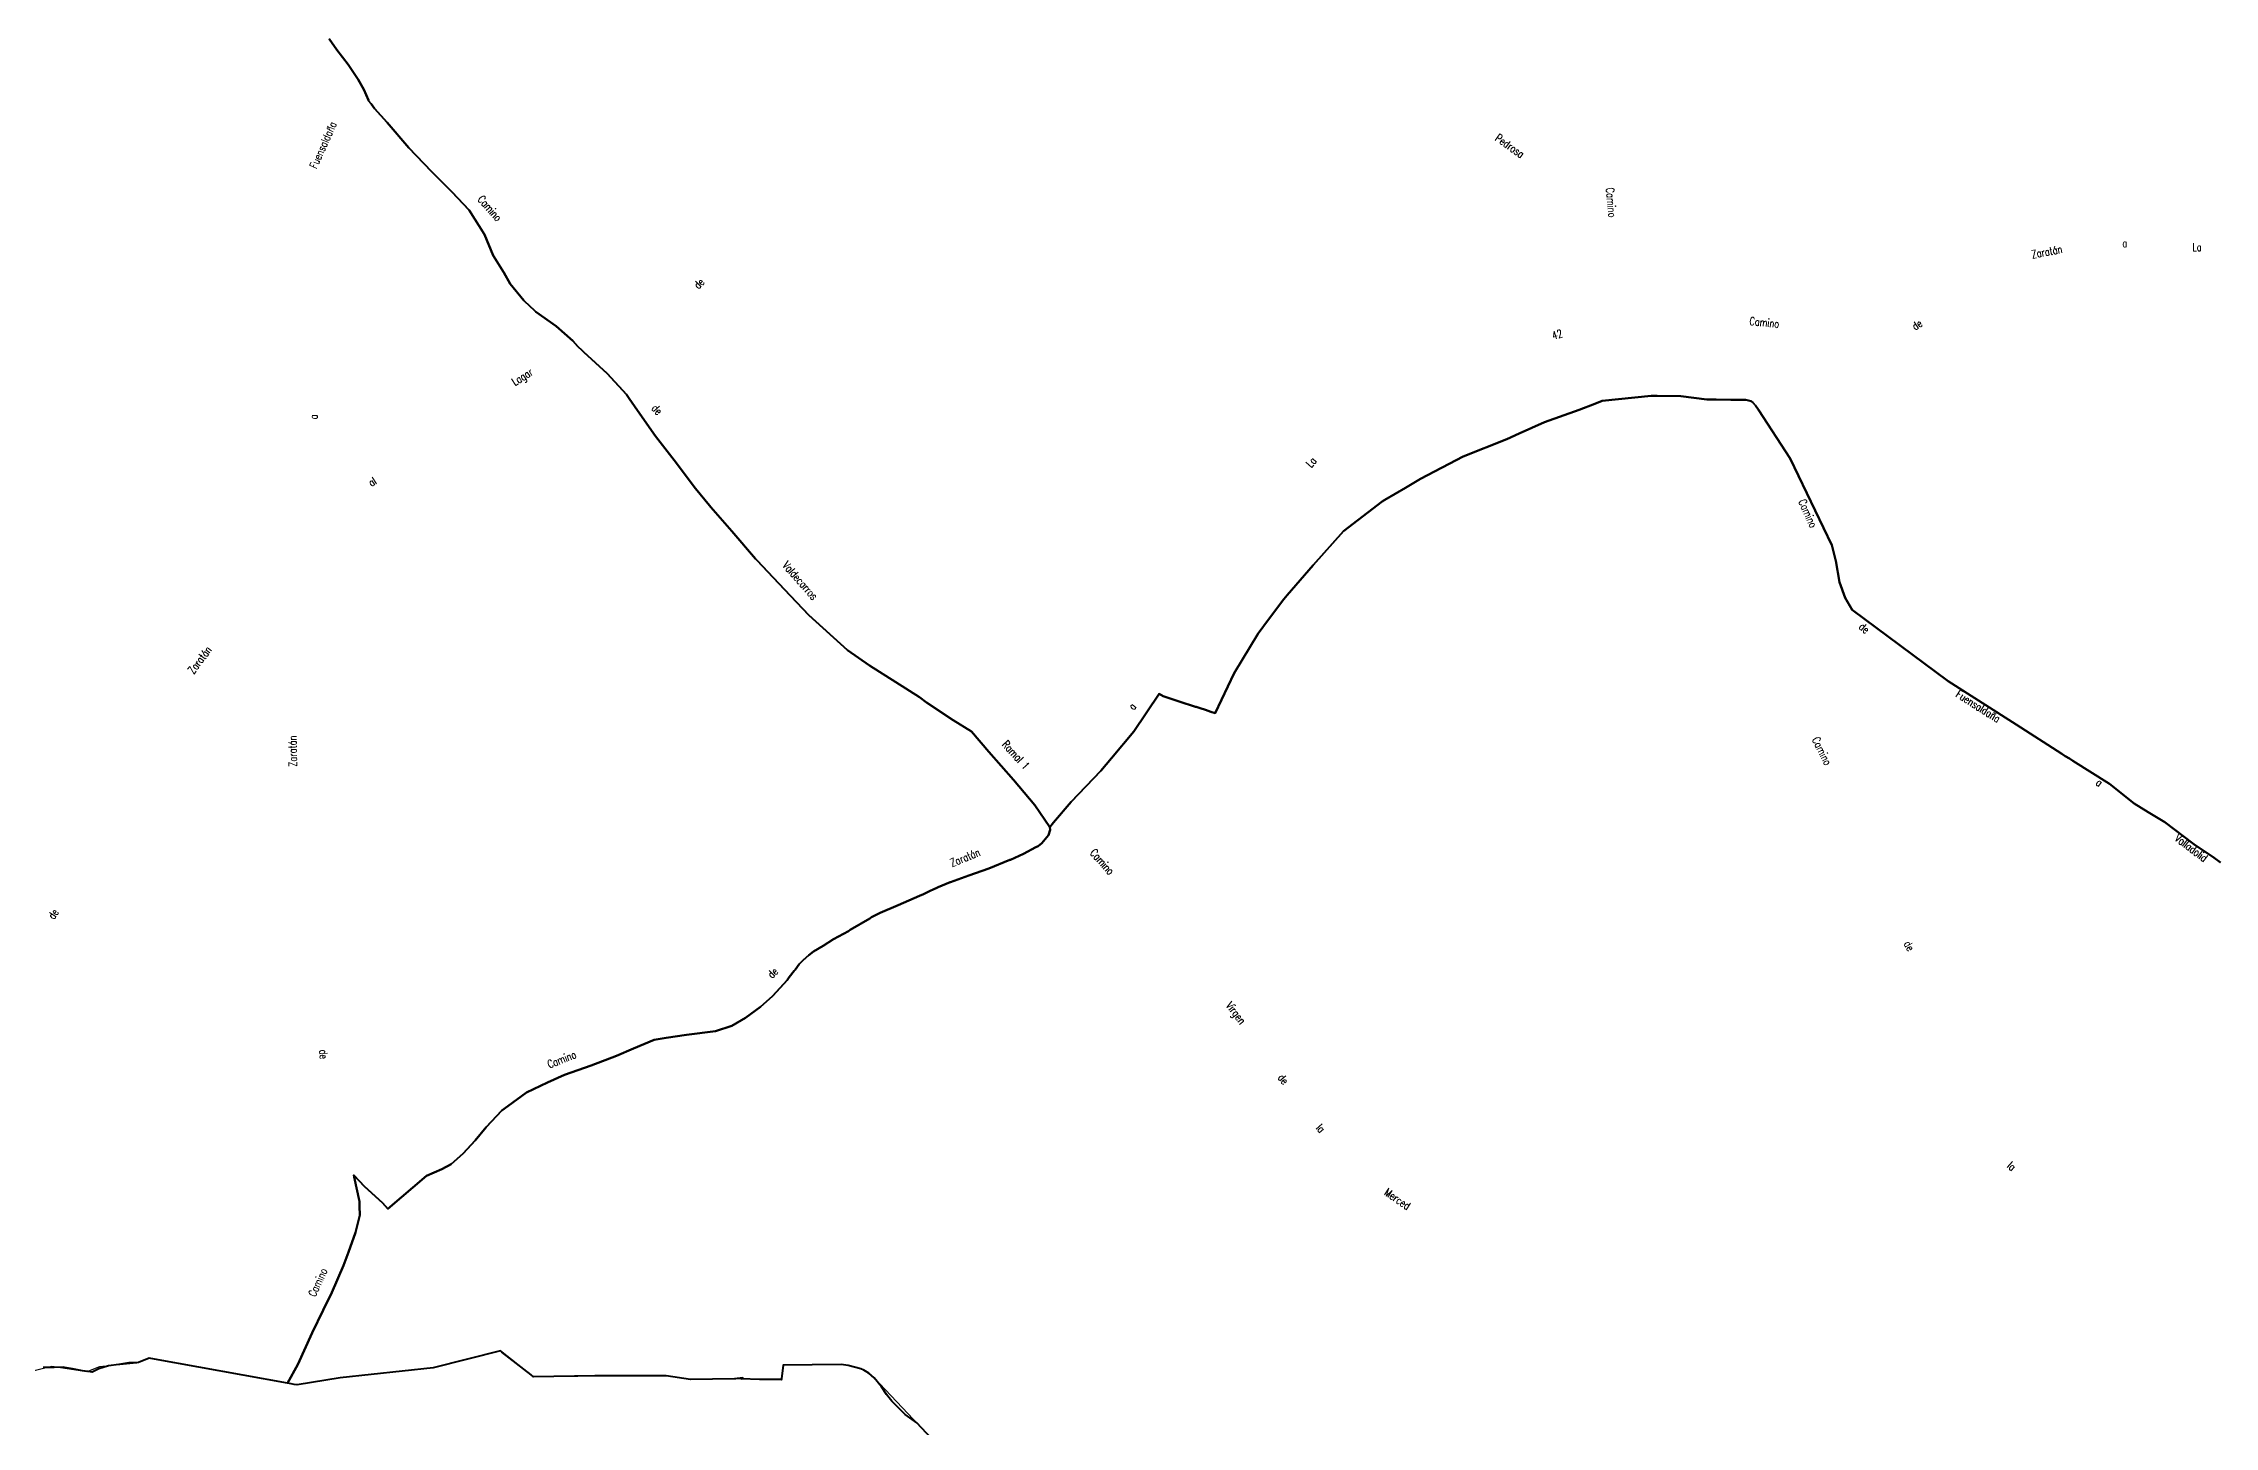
# Model space of a CAD drawing. Header units: metres. Extents: x 339638 to 364279, y 4598373 to 4630956.
# Drawn here: x 351925 to 354638, y 4614021 to 4615748 of the extents above; entities that cross this region are included whole.
import ezdxf
from ezdxf.enums import TextEntityAlignment as Align

# ---------------------------------------------------------------- set-up
doc = ezdxf.new("R2010")
doc.units = ezdxf.units.M
for name, color, linetype, lineweight in [('caminos', 1, 'Continuous', 0), ('poligonos_rusticos', 42, 'Continuous', 40), ('termino', 6, 'Continuous', 25)]:
    doc.layers.add(name, color=color, linetype=linetype, lineweight=lineweight)
doc.styles.add('caminos', font='simplex.shx', dxfattribs={"width": 0.75})

msp = doc.modelspace()

# ---------------------------------------------------------------- linework, layer by layer
at = {"layer": 'poligonos_rusticos'}
for points in [[(352281.9, 4615754.4), (352291.6, 4615740.3), (352305.6, 4615722.3), (352318, 4615703.3), (352325, 4615690.9), (352330.9, 4615677.7), (352331.2, 4615677), (352334.3, 4615673), (352338.7, 4615667.4), (352354.3, 4615649.9), (352381.5, 4615617.9), (352409.7, 4615588.4), (352435.2, 4615563.2), (352456.6, 4615540.1), (352476.1, 4615509.7), (352486.7, 4615483.8), (352500.3, 4615462.4), (352507.9, 4615448.1), (352525, 4615427.5), (352526.1, 4615426.5), (352538.4, 4615415), (352540.2, 4615413.4), (352565.4, 4615395.5), (352586.3, 4615376.8), (352592.8, 4615370.1), (352598.1, 4615364.9), (352600.1, 4615362.9), (352629.1, 4615336.2), (352653.4, 4615310.1), (352656.8, 4615305.1), (352667.2, 4615290.1), (352689.6, 4615257.8), (352712.9, 4615227.8), (352739.8, 4615192.4), (352757.3, 4615171.3), (352758.9, 4615169.4), (352784.9, 4615139.4), (352814.8, 4615104.8), (352816.7, 4615102.7), (352836.9, 4615081.4), (352858.4, 4615058.5), (352881.4, 4615034.2), (352929.8, 4614990.8), (352957, 4614971.4), (352990.1, 4614950.6), (353019.4, 4614932), (353028.4, 4614925.4), (353061.7, 4614903.1), (353084.7, 4614889.1), (353106.1, 4614863.6), (353137, 4614828.6), (353163.6, 4614796.8), (353182.4, 4614769.7), (353183, 4614766), (353180.6, 4614759.6), (353172.6, 4614749.4), (353167.8, 4614745.9), (353165.1, 4614744.4), (353149.7, 4614736.2), (353133.4, 4614728.8), (353132.6, 4614728.5), (353106.4, 4614717.9), (353081.1, 4614709.1), (353058.5, 4614700.7), (353058, 4614700.7), (353043, 4614694.4), (353041.3, 4614693.6), (353036.8, 4614691.6), (353032.9, 4614689.8), (353024.6, 4614685.9), (353019.7, 4614683.6), (352992.9, 4614672), (352970.5, 4614662.5), (352959.7, 4614656.9), (352957.5, 4614655.6), (352933, 4614641.1), (352930.9, 4614639.8), (352912.3, 4614629.4), (352899.1, 4614621.3), (352887.2, 4614614), (352881.3, 4614609.7), (352874.4, 4614603.3), (352869.4, 4614598.3), (352864.4, 4614591.3), (352862.9, 4614590), (352856.6, 4614582.1), (352854.4, 4614578.2), (352836.4, 4614558.9), (352835.7, 4614558.2), (352820.9, 4614544.9), (352802.2, 4614531.5), (352785, 4614521.5), (352764.7, 4614514.7), (352728.2, 4614510), (352702.8, 4614506.3), (352693.2, 4614504.7), (352687.9, 4614503.7), (352662.3, 4614493), (352641, 4614483.7), (352609.2, 4614471.9), (352576.1, 4614460.3), (352554.9, 4614450.5), (352528.3, 4614437.9), (352505.1, 4614421.2), (352497.5, 4614415.7), (352477.9, 4614394.9), (352464.4, 4614378.3), (352449.5, 4614361.8), (352434.4, 4614348.5), (352422.7, 4614342.4), (352403.5, 4614333.9), (352355, 4614292.6), (352348.3, 4614300.4), (352325.9, 4614320.7), (352312.5, 4614334.6), (352313, 4614332.4), (352319.6, 4614301.8), (352319.8, 4614295.9), (352320.1, 4614284.7), (352315.1, 4614264.7), (352314.7, 4614263), (352306, 4614238.7), (352299.6, 4614221.8), (352285.1, 4614188.3), (352274.5, 4614166.2), (352260.6, 4614137.8), (352242.5, 4614098.2), (352229.8, 4614074.9), (352063.4, 4614105.1), (352057, 4614106.2), (352043.6, 4614100.8), (352031.7, 4614100.3), (352018.9, 4614098.5), (352005.9, 4614096.6), (351994.2, 4614092.8), (351985.6, 4614088.6), (351983.5, 4614089), (351973.6, 4614090.5), (351961.1, 4614092.8), (351951.2, 4614094.6), (351949.4, 4614094.9), (351938, 4614094.7), (351924.5, 4614094.4)], [(354645.5, 4614725.5), (354637.4, 4614731), (354612, 4614748.3), (354575.8, 4614775.6), (354555.2, 4614788.4), (354537.7, 4614799.2), (354506.5, 4614823.7), (354460.9, 4614852.5), (354456.7, 4614855.1), (354451.5, 4614858.4), (354447.3, 4614861.1), (354390.2, 4614897.6), (354304.9, 4614952), (354185, 4615040.8), (354176.4, 4615055.9), (354169.4, 4615075.7), (354164.7, 4615102.4), (354159.8, 4615121.8), (354107.5, 4615230), (354068, 4615291), (354064.5, 4615296.1), (354061, 4615299.8), (354059.1, 4615301.8), (354052.3, 4615303.1), (354033.6, 4615303.4), (354015.1, 4615303.6), (354003.3, 4615303.8), (353970.8, 4615308), (353941.4, 4615308.2), (353933.9, 4615308.3), (353872.8, 4615302.1), (353863.6, 4615298.5), (353844.1, 4615290.8), (353800.8, 4615275.5), (353768.8, 4615261.1), (353753.5, 4615254.1), (353699.1, 4615232.4), (353645.8, 4615204.5), (353626.8, 4615193.4), (353601, 4615178.4), (353597.8, 4615176.5), (353549.4, 4615139.2), (353511.6, 4615096.9), (353479.1, 4615059.5), (353474.7, 4615054.5), (353455.7, 4615028.9), (353442.6, 4615011.4), (353412.8, 4614961.8), (353389.1, 4614911.9), (353383.7, 4614913.7), (353377, 4614915.9), (353370.3, 4614918.1), (353369, 4614918.5), (353365.4, 4614919.7), (353364.5, 4614920), (353358.2, 4614922.1), (353350.5, 4614924.6), (353324.1, 4614933.3), (353319, 4614935.9), (353287.3, 4614889.1), (353259.6, 4614855.9), (353246.2, 4614839.8), (353209.2, 4614801.1), (353187.2, 4614775.3), (353182.4, 4614769.7), (353163.6, 4614796.8), (353137, 4614828.6), (353106.1, 4614863.6), (353084.7, 4614889.1), (353061.7, 4614903.1), (353028.4, 4614925.4), (353019.4, 4614932), (352990.1, 4614950.6), (352957, 4614971.4), (352929.8, 4614990.8), (352881.4, 4615034.2), (352858.4, 4615058.5), (352836.9, 4615081.4), (352816.7, 4615102.7), (352814.8, 4615104.8), (352784.9, 4615139.4), (352758.9, 4615169.4), (352757.3, 4615171.3), (352739.8, 4615192.4), (352712.9, 4615227.8), (352689.6, 4615257.8), (352667.2, 4615290.1), (352656.8, 4615305.1), (352653.4, 4615310.1), (352629.1, 4615336.2), (352600.1, 4615362.9), (352598.1, 4615364.9), (352592.8, 4615370.1), (352586.3, 4615376.8), (352565.4, 4615395.5), (352540.2, 4615413.4), (352538.4, 4615415), (352526.1, 4615426.5), (352525, 4615427.5), (352507.9, 4615448.1), (352500.3, 4615462.4), (352486.7, 4615483.8), (352476.1, 4615509.7), (352456.6, 4615540.1), (352435.2, 4615563.2), (352409.7, 4615588.4), (352381.5, 4615617.9), (352354.3, 4615649.9), (352338.7, 4615667.4), (352334.3, 4615673), (352331.2, 4615677), (352330.9, 4615677.7), (352325, 4615690.9), (352318, 4615703.3), (352305.6, 4615722.3), (352291.6, 4615740.3), (352281.9, 4615754.4)], [(353047.2, 4613992.7), (353016.1, 4614025.5), (353001.8, 4614035.7), (352994.9, 4614042.6), (352985.2, 4614052.5), (352978.5, 4614060.8), (352972.1, 4614070.5), (352962.8, 4614081.6), (352956.3, 4614087.3), (352950, 4614091.4), (352946.2, 4614092.9), (352938.4, 4614095), (352930.5, 4614096.9), (352921.7, 4614098.4), (352849.1, 4614097.3), (352847, 4614080.6), (352846.8, 4614079.2), (352836.9, 4614079.4), (352819.7, 4614079.7), (352796.7, 4614080.2), (352798.9, 4614081.5), (352788.5, 4614080.2), (352733.2, 4614079.7), (352702.8, 4614084.2), (352688.9, 4614084.3), (352648.1, 4614084.3), (352613.7, 4614084.3), (352537.4, 4614082.8), (352534.3, 4614085.2), (352497.8, 4614113.7), (352495.9, 4614115.2), (352411.8, 4614094.1), (352295.4, 4614081.7), (352241.7, 4614072.7), (352238.2, 4614073.4), (352234.2, 4614074.1), (352229.8, 4614074.9), (352242.5, 4614098.2), (352260.6, 4614137.8), (352274.5, 4614166.2), (352285.1, 4614188.3), (352299.6, 4614221.8), (352306, 4614238.7), (352314.7, 4614263), (352315.1, 4614264.7), (352320.1, 4614284.7), (352319.8, 4614295.9), (352319.6, 4614301.8), (352313, 4614332.4), (352312.5, 4614334.6), (352325.9, 4614320.7), (352348.3, 4614300.4), (352355, 4614292.6), (352403.5, 4614333.9), (352422.7, 4614342.4), (352434.4, 4614348.5), (352449.5, 4614361.8), (352464.4, 4614378.3), (352477.9, 4614394.9), (352497.5, 4614415.7), (352505.1, 4614421.2), (352528.3, 4614437.9), (352554.9, 4614450.5), (352576.1, 4614460.3), (352609.2, 4614471.9), (352641, 4614483.7), (352662.3, 4614493), (352687.9, 4614503.7), (352693.2, 4614504.7), (352702.8, 4614506.3), (352728.2, 4614510), (352764.7, 4614514.7), (352785, 4614521.5), (352802.2, 4614531.5), (352820.9, 4614544.9), (352835.7, 4614558.2), (352836.4, 4614558.9), (352854.4, 4614578.2), (352856.6, 4614582.1), (352862.9, 4614590), (352864.4, 4614591.3), (352869.4, 4614598.3), (352874.4, 4614603.3), (352881.3, 4614609.7), (352887.2, 4614614), (352899.1, 4614621.3), (352912.3, 4614629.4), (352930.9, 4614639.8), (352933, 4614641.1), (352957.5, 4614655.6), (352959.7, 4614656.9), (352970.5, 4614662.5), (352992.9, 4614672), (353019.7, 4614683.6), (353024.6, 4614685.9), (353032.9, 4614689.8), (353036.8, 4614691.6), (353041.3, 4614693.6), (353043, 4614694.4), (353058, 4614700.7), (353058.5, 4614700.7), (353081.1, 4614709.1), (353106.4, 4614717.9), (353132.6, 4614728.5), (353133.4, 4614728.8), (353149.7, 4614736.2), (353165.1, 4614744.4), (353167.8, 4614745.9), (353172.6, 4614749.4), (353180.6, 4614759.6), (353183, 4614766), (353182.4, 4614769.7), (353187.2, 4614775.3), (353209.2, 4614801.1), (353246.2, 4614839.8), (353259.6, 4614855.9), (353287.3, 4614889.1), (353319, 4614935.9), (353324.1, 4614933.3), (353350.5, 4614924.6), (353358.2, 4614922.1), (353364.5, 4614920), (353365.4, 4614919.7), (353369, 4614918.5), (353370.3, 4614918.1), (353377, 4614915.9), (353383.7, 4614913.7), (353389.1, 4614911.9), (353412.8, 4614961.8), (353442.6, 4615011.4), (353455.7, 4615028.9), (353474.7, 4615054.5), (353479.1, 4615059.5), (353511.6, 4615096.9), (353549.4, 4615139.2), (353597.8, 4615176.5), (353601, 4615178.4), (353626.8, 4615193.4), (353645.8, 4615204.5), (353699.1, 4615232.4), (353753.5, 4615254.1), (353768.8, 4615261.1), (353800.8, 4615275.5), (353844.1, 4615290.8), (353863.6, 4615298.5), (353872.8, 4615302.1), (353933.9, 4615308.3), (353941.4, 4615308.2), (353941.4, 4615308.2), (353970.8, 4615308), (354003.3, 4615303.8), (354015.1, 4615303.6), (354033.6, 4615303.4), (354052.3, 4615303.1), (354059.1, 4615301.8), (354061, 4615299.8), (354064.5, 4615296.1), (354068, 4615291), (354107.5, 4615230), (354159.8, 4615121.8), (354164.7, 4615102.4), (354169.4, 4615075.7), (354176.4, 4615055.9), (354185, 4615040.8), (354304.9, 4614952), (354390.2, 4614897.6), (354447.3, 4614861.1), (354451.5, 4614858.4), (354456.7, 4614855.1), (354460.9, 4614852.5), (354506.5, 4614823.7), (354537.7, 4614799.2), (354555.2, 4614788.4), (354575.8, 4614775.6), (354612, 4614748.3), (354637.4, 4614731), (354645.5, 4614725.5)]]:
    msp.add_lwpolyline(points, dxfattribs=at)
at = {"layer": 'termino'}
msp.add_lwpolyline([(353047.2, 4613992.7), (352962.8, 4614081.6), (352950, 4614091.4), (352938.4, 4614095), (352921.7, 4614098.4), (352849.1, 4614097.3), (352847, 4614080.6), (352733.2, 4614079.7), (352702.8, 4614084.2), (352537.4, 4614082.8), (352495.9, 4614115.2), (352411.8, 4614094.1), (352295.5, 4614081.7), (352241.7, 4614072.7), (352057, 4614106.2), (352041.1, 4614099.8), (351994.7, 4614095.5), (351979, 4614089), (351935.4, 4614095.7), (351904.3, 4614088.4)], dxfattribs=at)

# ---------------------------------------------------------------- texts
at = {"layer": 'caminos', "style": 'caminos', "width": 0.75}
for s, rotation, p in [('Fuensaldaña', 65.9777, (352268.8, 4615589.9)), ('Pedrosa', -35.2798, (353736.2, 4615625.6)), ('Camino', -48.6471, (352464.3, 4615551.3)), ('Camino', -85.0239, (353874.5, 4615567.7)), ('Zaratán', 10.6744, (354410.8, 4615476.9)), ('a', -0.1108, (354522.8, 4615491)), ('La', -0.1384, (354610.3, 4615486.2)), ('de', 45.3004, (352745.5, 4615438.8)), ('42', 16.9029, (353812.6, 4615375.4)), ('Camino', -5.7114, (354056.1, 4615393.9)), ('de', 32.7923, (354265.5, 4615387.2)), ('Lagar', 32.3039, (352515.6, 4615317.8)), ('a', 88.0987, (352270.1, 4615278.7)), ('de', -46.9237, (352681.7, 4615290)), ('La', 48.9028, (353511.2, 4615215.8)), ('al', 32.3428, (352336.3, 4615191.9)), ('Camino', -65.8253, (354114.9, 4615175.2)), ('Valdecarros', -48.7024, (352845.3, 4615094.1)), ('de', -38.6676, (354190.7, 4615015.7)), ('Zaratán', 53.0709, (352114.8, 4614958.1)), ('Fuensaldaña', -32.2227, (354312.1, 4614930.3)), ('a', 50.0889, (353289.5, 4614913)), ('Zaratán', 91.0207, (352244.5, 4614845.1)), ('Ramal 1', -47.8205, (353119.7, 4614870.2)), ('Camino', -63.5728, (354131.9, 4614877.7)), ('a', -39.0551, (354486.7, 4614821.1)), ('Valladolid', -36.9897, (354585.4, 4614751.2)), ('Zaratán', 22.1562, (353061.5, 4614716.9)), ('Camino', -48.7078, (353229.6, 4614735)), ('de', 56.4491, (351940.4, 4614651.7)), ('de', -59.7058, (354246.5, 4614622.3)), ('de', 44.1365, (352837.5, 4614577.7)), ('Virgen', -52.8305, (353399.5, 4614544.7)), ('de', -85.1475, (352266.4, 4614491.1)), ('Camino', 21.3282, (352558.1, 4614465.3)), ('de', -51.3896, (353464.4, 4614454.4)), ('la', -48.9012, (353512.1, 4614391.4)), ('la', -40.4086, (354376, 4614342.8)), ('Merced', -34.2621, (353597.8, 4614308.4)), ('Camino', 65.4991, (352267.2, 4614180.6))]:
    msp.add_text(s, height=10, rotation=rotation, dxfattribs=at).set_placement(p, align=Align.BOTTOM_LEFT)

doc.saveas('drawing.dxf')
